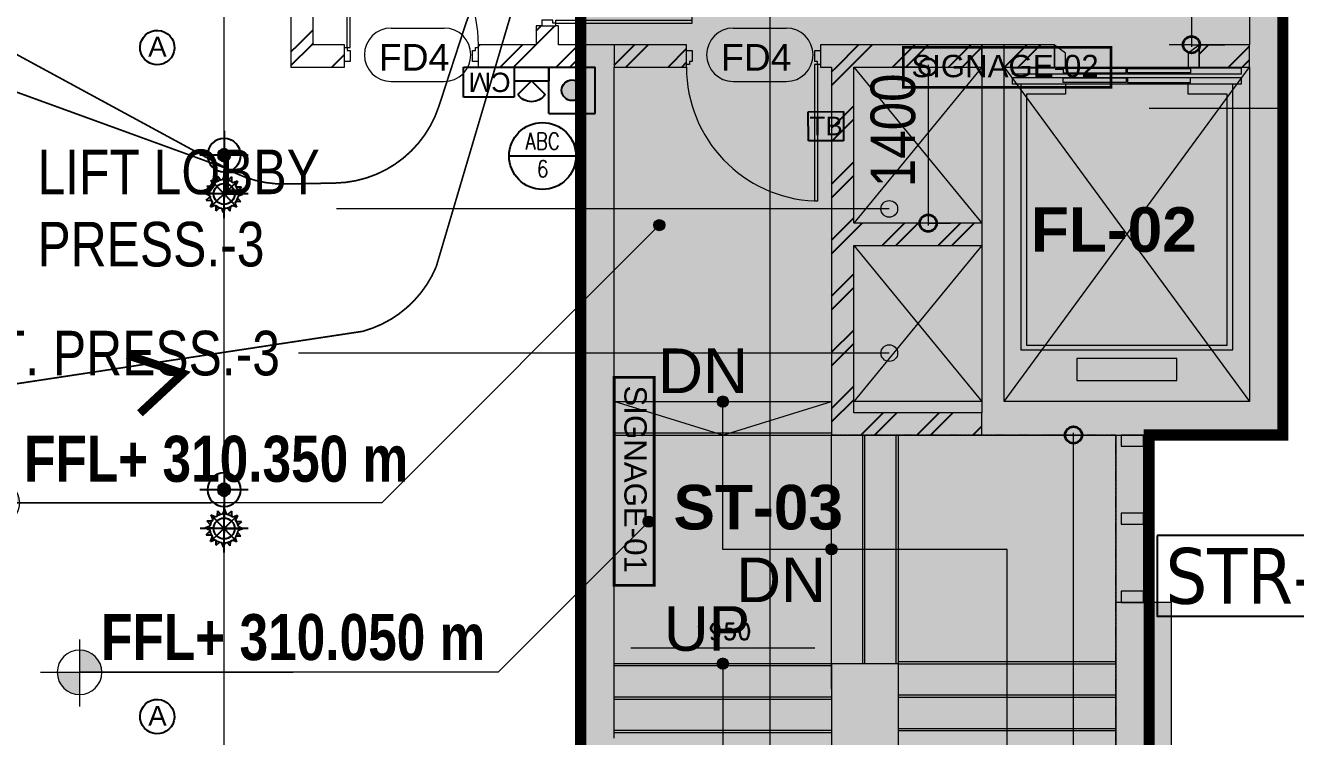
# Model space of a CAD drawing. Header units: millimetres. Extents: x 1706 to 249912, y -487248 to 27192.
# Drawn here: x 156703 to 168100, y -468051 to -461674 of the extents above; entities that cross this region are included whole.
import ezdxf

# ---------------------------------------------------------------- set-up
doc = ezdxf.new("R2010")
doc.units = ezdxf.units.MM
for name, pattern in [('DASHDOT', [1, 0.5, -0.25, 0, -0.25]), ('HIDDEN', [0.375, 0.25, -0.125]), ('Overhead', [3.96875, 2.38125, -1.5875]), ('Overhead 1_16_', [257.96875, 158.75, -99.21875])]:
    doc.linetypes.add(name, pattern=pattern)
doc.layers.get('0').update_dxf_attribs({"color": 251})
doc.layers.get('Defpoints').update_dxf_attribs({"color": 251})
for name, color, linetype in [('25∅', 1, 'DASHDOT'), ('FF-MCP', 1, 'Continuous'), ('FIRE COMPARTMENTATION', 30, 'Continuous'), ('FIRE DISTANCE', 1, 'HIDDEN'), ('FIRE TEXT', 7, 'Continuous'), ('I-ANNO-HTCH', 251, 'Continuous'), ('MCD-CM', 2, 'Continuous'), ('McD-SIGNAGES', 6, 'Continuous'), ('PHE-MULTI SENSOR DETECTOR (ABOVE', 3, 'Continuous'), ('SINAGES', 6, 'Continuous'), ('TB', 11, 'Continuous'), ('TRAVEL DISTANCE', 1, 'Continuous')]:
    doc.layers.add(name, color=color, linetype=linetype)
for name, color, linetype, lineweight in [('A-ANNO-DIMS', 251, 'Continuous', 5), ('A-ANNO-DIMS-200', 251, 'Continuous', 5), ('A-DETL', 251, 'Continuous', 18), ('A-DETL-THIN', 251, 'Continuous', 5), ('A-DOOR', 251, 'Continuous', 5), ('A-DOOR-IDEN', 251, 'Continuous', 5), ('A-FLOR', 251, 'Continuous', 5), ('A-GENM', 251, 'Continuous', 5), ('A-GLAZ-CURT', 251, 'Continuous', 5), ('A-GLAZ-CWMG', 251, 'Continuous', 5), ('A-WALL', 251, 'Continuous', 5), ('A-WALL-PATT', 251, 'Continuous', 25), ('G-ANNO-DIMS', 251, 'Continuous', 5), ('G-ANNO-TEXT', 251, 'Continuous', 5), ('L-SITE-WALL', 31, 'Continuous', 5), ('M-FIRE-FHC', 251, 'Continuous', 9), ('McD-Fire', 1, 'Continuous', 13), ('McD-FIRE-SPRINKLER LINES', 1, 'Continuous', 9), ('McD-Travel-Distance', 192, 'Continuous', 13), ('S-GRID', 251, 'Continuous', 5), ('S-STRS', 251, 'Continuous', 5), ('S-STRS-ANNO', 251, 'Continuous', 5), ('S-STRS-IDEN', 251, 'Continuous', 5), ('S-STRS-MBND', 251, 'Overhead', 5)]:
    doc.layers.add(name, color=color, linetype=linetype, lineweight=lineweight)
doc.layers.add('FF-PENDENT SPRINKLER', color=7, linetype='Continuous', true_color=0xcc0099)
doc.styles.add('Arial', font='arial.ttf', dxfattribs={"height": 300})
doc.styles.add('Arial Narrow', font='ARIALN.TTF', dxfattribs={"height": 450})
doc.styles.add('Arial_2', font='arial.ttf', dxfattribs={"width": 0.8, "height": 270})
doc.styles.add('Arial_4', font='arial.ttf', dxfattribs={"height": 240})
doc.styles.add('Arial_B_1', font='arialbd.ttf', dxfattribs={"height": 450})
doc.styles.add('Arial_B_4', font='arialbd.ttf', dxfattribs={"width": 0.8, "height": 400})
doc.styles.add('ROMAN', font='romans.shx', dxfattribs={"width": 0.8})
doc.styles.add('romand', font='romand.shx')
doc.styles.add('SWBI', font='tahoma.ttf')
doc.styles.add('Swis721 Cn BT', font='swissc.ttf', dxfattribs={"height": 395.68567})
doc.dimstyles.new('DIM 200', dxfattribs={"dimtxt": 150, "dimasz": 150, "dimexe": 50, "dimexo": 75, "dimgap": 75, "dimtad": 1, "dimdec": 0, "dimrnd": 5, "dimdsep": 46, "dimtxsty": 'romand', "dimcen": 0, "dimclrd": 7, "dimclre": 7, "dimclrt": 7, "dimadec": 0, "dimazin": 0, "dimtfac": 1, "dimtdec": 0, "dimtmove": 2, "dimatfit": 3, "dimfxl": 1, "dimtolj": 1, "dimtzin": 0, "dimarcsym": 0})
doc.dimstyles.new('RSP_DIM_2_0mm__DOT_', dxfattribs={"dimscale": 304.8, "dimtxt": 409.372389, "dimasz": 1.968504, "dimexe": 0.984252, "dimexo": 0.0625, "dimgap": 0, "dimtad": 1, "dimdec": 0, "dimrnd": 5, "dimzin": 0, "dimdsep": 46, "dimtxsty": 'Arial Narrow', "dimblk1": 'DOTSMALL', "dimblk2": 'DOTSMALL', "dimsah": 1, "dimcen": 0.09, "dimdle": 0.065617, "dimazin": 0, "dimtfac": 1, "dimtdec": 4, "dimtix": 1, "dimtmove": 0, "dimatfit": 3, "dimfxl": 0.656168, "dimfxlon": 1, "dimtvp": 1, "dimtolj": 1, "dimtzin": 0, "dimarcsym": 2})
pattern_1 = [(45, (-45658.5, 463347.42), (-251.44717, 251.44717), []), (45, (-45658.5, 463728.42), (-251.44717, 251.44717), [])]

# ---------------------------------------------------------------- blocks, each defined once
blk = doc.blocks.new('*D1160')
at = {"layer": 'Defpoints', "color": 0, "transparency": 16777216}
for p in [(51100, -3911), (51100, -4350), (53050, -4350)]:
    blk.add_point(p, dxfattribs=at)
at = {"layer": 'McD-Fire', "color": 7, "lineweight": -2, "transparency": 16777216}
for p, q in [((51100, -4275), (51100, -3861)), ((53050, -4275), (53050, -3861)), ((52900, -3911), (51250, -3911))]:
    blk.add_line(p, q, dxfattribs=at)
at = {"layer": 'McD-Fire', "color": 7, "transparency": 16777216}
for points in [[(51250, -3886), (51250, -3936), (51100, -3911)], [(52900, -3886), (52900, -3936), (53050, -3911)]]:
    blk.add_solid(points, dxfattribs=at)
at = {"layer": 'McD-Fire', "color": 7, "transparency": 16777216, "insert": (52075, -3761), "char_height": 150, "attachment_point": 5, "style": 'romand'}
blk.add_mtext('\\A1;1950', dxfattribs=at)
blk = doc.blocks.new('A$C2d0f243c')
at = {"layer": 'TRAVEL DISTANCE', "color": 7, "ltscale": 30, "const_width": 75}
blk.add_lwpolyline([(-447, 277), (0, 0), (-457, -258)], dxfattribs=at)
blk = doc.blocks.new('UPRIGHT SPRINKLER -68°C')
at = {"color": 5}
for p, q in [((-74.4, 76, 2.6), (-48.5, 65.4, 2.6)), ((-74.4, 76, 2.6), (-64.1, 50.7, 2.6)), ((2.7, 106.3, 2.6), (-9.1, 80.2, 2.6)), ((2.7, 106.3, 2.6), (13.1, 79.3, 2.6)), ((76.2, 73.6, 2.6), (49, 63.2, 2.6)), ((76.2, 73.6, 2.6), (64.6, 46.9, 2.6)), ((-105.9, 3.4, 2.6), (-81.1, 13, 2.6)), ((-105.9, 3.4, 2.6), (-82, -7.4, 2.6)), ((105.4, -2.8, 2.6), (79.4, 9.1, 2.6)), ((-76.5, -72.6, 2.6), (-66.4, -48.8, 2.6)), ((-76.5, -72.6, 2.6), (-52.6, -63.2, 2.6)), ((71.8, -76.8, 2.6), (47.2, -65.7, 2.6)), ((71.8, -76.8, 2.6), (62.3, -51, 2.6)), ((105.4, -2.8, 2.6), (79, -12.9, 2.6)), ((-3.6, -105.1, 2.6), (-12.9, -80.8, 2.6)), ((-3.6, -105.1, 2.6), (7.3, -81.2, 2.6))]:
    blk.add_line(p, q, dxfattribs=at)
at = {"color": 6}
for p, q in [((71.9, -76.9, 2.6), (-74.3, 75.8, 2.6)), ((-36.5, 100.2, 2.6), (-37.7, 71.9, 2.6)), ((-36.5, 100.2, 2.6), (-16.8, 79.1, 2.6)), ((-1.2, -0.5, 2.6), (2.7, 106.3, 2.6)), ((76.2, 73.6, 2.6), (-1.2, -0.5, 2.6)), ((42.9, 97.7, 2.6), (21.4, 77.4, 2.6)), ((42.9, 97.7, 2.6), (42.3, 67.9, 2.6)), ((-1.2, -0.5, 2.6), (-105.9, 3.7, 2.6)), ((-96, 44.9, 2.6), (-78, 25.4, 2.6)), ((-96, 44.9, 2.6), (-68.9, 44.1, 2.6)), ((99.4, 37.6, 2.6), (69.7, 38.9, 2.6)), ((99.4, 37.6, 2.6), (77.9, 17.6, 2.6)), ((-99.2, -35.2, 2.6), (-80.4, -17.8, 2.6)), ((-99.2, -35.2, 2.6), (-73.9, -36.4, 2.6)), ((-76.5, -72.6, 2.6), (-1.2, -0.5, 2.6)), ((-44.9, -94.6, 2.6), (-43.8, -69.5, 2.6)), ((-1.2, -0.5, 2.6), (-3.6, -105.1, 2.6)), ((-1.2, -0.5, 2.6), (105.4, -2.5, 2.6)), ((96.4, -42.9, 2.6), (68.5, -42, 2.6)), ((96.4, -42.9, 2.6), (77.1, -22, 2.6)), ((-44.9, -94.6, 2.6), (-26.1, -77.7, 2.6)), ((36.3, -98.4, 2.6), (18.6, -79.2, 2.6)), ((36.3, -98.4, 2.6), (37.6, -71.8, 2.6))]:
    blk.add_line(p, q, dxfattribs=at)
at = {"color": 5, "elevation": 2.6}
for points in [[(-1.2, -136.4), (-1.2, 135.3)], [(-137, -0.5), (134.7, -0.5)]]:
    blk.add_lwpolyline(points, dxfattribs=at)
at = {"color": 3}
blk.add_circle((-1.2, -0.5, 2.6), 59.2, dxfattribs=at)
at = {"color": 5}
for start, end in [(95.63152, 125.6992), (51.76391, 79.86848), (140.84218, 170.37136), (6.83131, 35.81464), (184.84072, 216.50121), (230.61785, 261.71385), (276.02156, 306.59449), (321.51844, 351.2266)]:
    blk.add_arc((-1.2, -0.5, 2.6), 81.1, start, end, dxfattribs=at)
blk = doc.blocks.new('PENDENT SPRINKLER (RG)')
at = {"linetype": 'Continuous', "extrusion": (0.000667552, -0.000166966, 1)}
h = blk.add_hatch(color=5, dxfattribs=at)
h.dxf.hatch_style = 1
edge = h.paths.add_edge_path()
edge.add_arc((0, 0), 56.7, 44.562, 404.562, ccw=False)
at = {"layer": '25∅', "linetype": 'Continuous', "extrusion": (0.000667552, -0.000166966, 1)}
h = blk.add_hatch(color=5, dxfattribs=at)
h.dxf.hatch_style = 1
edge = h.paths.add_edge_path()
edge.add_arc((0, 0), 56.7, 44.562, 404.562, ccw=False)
at = {"color": 222, "linetype": 'Continuous', "true_color": 0xcc0099, "extrusion": (0.000667073, -0.000166479, 1)}
for points in [[(0, -217), (0, 217)], [(-217, 0), (217, 0)]]:
    blk.add_lwpolyline(points, dxfattribs=at)
at = {"color": 222, "linetype": 'Continuous', "true_color": 0xcc0099, "extrusion": (0.000667552, -0.000166966, 1)}
blk.add_circle((0, 0), 150, dxfattribs=at)
at = {"color": 5, "linetype": 'Continuous', "extrusion": (0.000667552, -0.000166966, 1)}
blk.add_circle((0, 0), 56.7, dxfattribs=at)
at = {"layer": '25∅', "color": 5, "linetype": 'Continuous', "extrusion": (0.000667552, -0.000166966, 1)}
blk.add_circle((0, 0), 56.7, dxfattribs=at)
at = {"layer": 'FF-PENDENT SPRINKLER', "extrusion": (1.02436e-19, 0, -1), "xscale": 1.588226225829954, "yscale": 1.588226225829954, "zscale": 1.588226225829954}
blk.add_blockref('UPRIGHT SPRINKLER -68°C', (-346, 1, -4), dxfattribs=at)
blk = doc.blocks.new('Sprinklre')
at = {"layer": 'McD-FIRE-SPRINKLER LINES'}
blk.add_lwpolyline([(113600, -7000), (113600, 17610)], dxfattribs=at)
at = {"layer": 'FF-PENDENT SPRINKLER', "xscale": -1.000000000000001, "rotation": 90}
for p in [(113600, 2610, 0), (113600, -390, 0)]:
    blk.add_blockref('PENDENT SPRINKLER (RG)', p, dxfattribs=at)
blk = doc.blocks.new('Above false ceiling')
at = {"extrusion": (0.007291, -0.048425, 0.9988)}
blk.add_circle((0, 1, 0), 193, dxfattribs=at)
at = {"style": 'Arial'}
blk.add_text('A', height=222, rotation=0.0001, dxfattribs=at).set_placement((-101, -100, 0))
blk = doc.blocks.new('FF-FAS-SCHEMATIC-MANUAL CALL POINT')
blk.add_hatch(color=1).paths.add_polyline_path([(89, 0, 1), (-89, 0, 1)])
at = {"color": 1}
for p, q in [((-200, 200), (200, 200)), ((-200, 200), (-200, -200)), ((200, 200), (200, -200)), ((-200, -200), (200, -200))]:
    blk.add_line(p, q, dxfattribs=at)
blk.add_circle((0, 0), 89.4, dxfattribs=at)
blk = doc.blocks.new('FF-FAS-SCHEMATIC-HOOTER CUM STROBE')
at = {"color": 1}
for p, q in [((-160, 0), (-317, 157)), ((-160, -200), (-160, 200)), ((0, 200), (-160, 200)), ((0, -200), (0, 200)), ((-160, 0), (-317, -157)), ((0, -200), (-160, -200))]:
    blk.add_line(p, q, dxfattribs=at)
blk.add_arc((-209, 0), 191, 124.4384, 235.5616, dxfattribs=at)
blk = doc.blocks.new('Control module-01')
at = {"color": 30, "extrusion": (-0.001975, 7.48253e-06, 0.999998)}
for p, q in [((-219, 261, 0), (219, 261, 0)), ((-219, 0, 0), (-219, 261, 0)), ((219, 261, 0), (219, 0, 0)), ((219, 0, 0), (-219, 0, 0))]:
    blk.add_line(p, q, dxfattribs=at)
at = {"color": 72, "extrusion": (-0.001975, 7.48253e-06, 0.999998), "style": 'Arial'}
blk.add_text('CM', height=167.2, dxfattribs=at).set_placement((-188, 48))
blk = doc.blocks.new('TALK BACK')
at = {"color": 30, "extrusion": (0.001095, -0.001644, 0.999998)}
for p, q in [((-174, 259), (43, 405, 0)), ((43, 405, 0), (219, 144, -1)), ((2, -2, -1), (-174, 259)), ((219, 144, -1), (2, -2, -1))]:
    blk.add_line(p, q, dxfattribs=at)
at = {"color": 72, "extrusion": (0.001095, -0.001644, 0.999998), "style": 'Arial'}
blk.add_text('TB', height=167.2, rotation=123.8847, dxfattribs=at).set_placement((172, 125, -1))
blk = doc.blocks.new('A$C68f52299')
at = {"layer": 'SINAGES', "color": 151, "const_width": 32.7}
blk.add_lwpolyline([(-1268, 488), (1268, 488), (1268, 0), (-1268, 0)], close=True, dxfattribs=at)
at = {"layer": 'SINAGES', "color": 7, "extrusion": (-7.03685e-08, 2.93977e-07, 1), "insert": (-1168, 397), "char_height": 272.7, "attachment_point": 1, "text_direction": (1, 0, 0), "style": 'Arial'}
blk.add_mtext_dynamic_manual_height_columns('SIGNAGE-01', width=4188.62, gutter_width=13.6, heights=[0], dxfattribs=at)
blk = doc.blocks.new('zw$5F6D')
at = {"layer": 'SINAGES', "color": 151, "const_width": 24.1}
blk.add_lwpolyline([(-932, 0), (932, 0), (932, -359), (-932, -359)], close=True, dxfattribs=at)
at = {"layer": 'SINAGES', "color": 7, "extrusion": (-7.03685e-08, 2.93977e-07, 1), "insert": (-859, -67), "char_height": 200.5, "attachment_point": 1, "text_direction": (1, 0, 0), "style": 'Arial'}
blk.add_mtext_dynamic_manual_height_columns('SIGNAGE-02', width=3079.87, gutter_width=10, heights=[0], dxfattribs=at)
blk = doc.blocks.new('FF-FPS-ABC TYPE EXTINGUISHER -6Kg')
at = {"color": 5, "ltscale": 2}
blk.add_lwpolyline([(-199, 0), (201, 0)], dxfattribs=at)
blk.add_circle((1, 0), 200, dxfattribs=at)
at = {"color": 72, "ltscale": 2, "style": 'ROMAN', "width": 0.8}
for s, p in [('ABC', (-100.9, 38.3)), ('6', (-32.4, -127.2))]:
    blk.add_text(s, height=100, dxfattribs=at).set_placement(p)
blk = doc.blocks.new('System Panel - VISION PANEL - TYPE - 2-2324502-2ND FLOOR PLAN_')
at = {"layer": 'A-GLAZ-CURT'}
for p, q in [((375, 12), (-375, 12)), ((-375, 12), (-375, 0)), ((-375, 0), (375, 0)), ((375, 0), (375, 12))]:
    blk.add_line(p, q, dxfattribs=at)
blk = doc.blocks.new('Rectangular Mullion - 100 x 200mm-1386097-2ND FLOOR PLAN_')
at = {"layer": 'A-GLAZ-CWMG'}
for p, q in [((-100, 200), (0, 200)), ((-100, 0), (-100, 200)), ((0, 200), (0, 0)), ((0, 0), (-100, 0))]:
    blk.add_line(p, q, dxfattribs=at)
blk = doc.blocks.new('Rectangular Mullion - 100 x 200mm-1386101-2ND FLOOR PLAN_')
at = {"layer": 'A-GLAZ-CWMG'}
for p, q in [((0, 200), (-100, 200)), ((-100, 200), (-100, 0)), ((0, 0), (0, 200)), ((-100, 0), (0, 0))]:
    blk.add_line(p, q, dxfattribs=at)
blk = doc.blocks.new('Lift Assembly_STRETCHER - 24 Person Wide Car-New-601277-2ND FLOOR PLAN_')
at = {"layer": 'A-GENM'}
for p, q in [((-900, 100), (-900, -100)), ((-900, 100), (-890, 92)), ((-800, 25), (-890, 92)), ((-800, -100), (-800, 25)), ((390, 92), (300, 25)), ((300, 25), (300, -100)), ((390, 92), (400, 100)), ((400, -100), (400, 100)), ((-1275, -163), (-1275, -108)), ((-1275, -108), (775, -108)), ((-900, -100), (-800, -100)), ((-255, -112), (-820, -112)), ((-820, -112), (-820, -151)), ((-255, -151), (-255, -112)), ((-245, -151), (-245, -112)), ((-245, -112), (320, -112)), ((300, -100), (400, -100)), ((320, -112), (320, -151)), ((775, -108), (775, -163)), ((775, -163), (-1275, -163)), ((-1275, -253), (-1275, -193)), ((-1275, -193), (775, -193)), ((-820, -151), (-255, -151)), ((-820, -197), (-255, -197)), ((-820, -237), (-820, -197)), ((-255, -197), (-255, -237)), ((320, -151), (-245, -151)), ((320, -197), (-245, -197)), ((-245, -197), (-245, -237)), ((320, -237), (320, -197)), ((775, -193), (775, -253)), ((775, -253), (-1275, -253)), ((-1200, -253), (-1200, -2637)), ((-255, -237), (-820, -237)), ((-800, -253), (-800, -342)), ((-245, -237), (320, -237)), ((300, -342), (300, -253)), ((700, -2637), (700, -253)), ((-800, -342), (-1150, -342)), ((-1150, -342), (-1150, -2593)), ((650, -342), (300, -342)), ((650, -2593), (650, -342)), ((-1150, -2593), (650, -2593)), ((-1200, -2637), (700, -2637)), ((200, -2712), (-700, -2712)), ((-700, -2712), (-700, -2912)), ((200, -2912), (200, -2712)), ((-700, -2912), (200, -2912))]:
    blk.add_line(p, q, dxfattribs=at)
blk = doc.blocks.new('M_Single-Flush2 - FD1 - 1200x2400 - Fire Staircase Entry_Exit-1878275-2ND FLOOR PLAN_')
at = {"layer": 'A-DOOR'}
for p, q in [((-600, 49), (-550, 49)), ((-600, -76), (-600, 49)), ((-550, 49), (-550, -50)), ((550, 49), (600, 49)), ((550, -50), (550, 49)), ((600, 49), (600, -76)), ((-575, -76), (-600, -76)), ((-575, -50), (-575, -76)), ((-550, -50), (-575, -50)), ((549, -76), (549, -1301)), ((575, -76), (549, -76)), ((575, -50), (550, -50)), ((575, -76), (575, -50)), ((575, -76), (575, -1301)), ((600, -76), (575, -76)), ((575, -1301), (549, -1301))]:
    blk.add_line(p, q, dxfattribs=at)
blk.add_arc((600, -100), 1202, 180, 267.5676, dxfattribs=at)
blk = doc.blocks.new('Rectangular Mullion - 100 x 200mm-1387734-2ND FLOOR PLAN_')
at = {"layer": 'A-GLAZ-CWMG'}
for p, q in [((-50, 200), (50, 200)), ((-50, 0), (-50, 200)), ((50, 200), (50, 0)), ((50, 0), (-50, 0))]:
    blk.add_line(p, q, dxfattribs=at)
blk = doc.blocks.new('M_Single-Flush2 - FD1 - 1200x2400 - Fire Staircase Entry_Exit-1878316-2ND FLOOR PLAN_')
at = {"layer": 'A-DOOR'}
for p, q in [((549, 76), (549, 1301)), ((575, 1301), (549, 1301)), ((575, 76), (575, 1301)), ((-575, 76), (-600, 76)), ((-600, 76), (-600, -49)), ((-575, 50), (-575, 76)), ((-550, 50), (-575, 50)), ((-550, -49), (-550, 50)), ((575, 76), (549, 76)), ((550, 50), (550, -49)), ((575, 50), (550, 50)), ((600, 76), (575, 76)), ((575, 76), (575, 50)), ((600, -49), (600, 76)), ((-600, -49), (-550, -49)), ((550, -49), (600, -49))]:
    blk.add_line(p, q, dxfattribs=at)
blk.add_arc((600, 100), 1202, 92.4324, 180, dxfattribs=at)
blk = doc.blocks.new('DIMBLOCK134-2ND FLOOR PLAN_')
at = {"layer": 'A-ANNO-DIMS-200', "lineweight": 35, "transparency": 16777216}
h = blk.add_hatch(color=256, dxfattribs=at)
edge = h.paths.add_edge_path()
edge.add_arc((280743, -465347), 75, 0, 360)
h = blk.add_hatch(color=256, dxfattribs=at)
edge = h.paths.add_edge_path()
edge.add_arc((280743, -473047), 75, 0, 360)
at = {"layer": 'A-ANNO-DIMS-200', "transparency": 16777216}
for p, q in [((280743, -465347), (280543, -465347)), ((280743, -473067), (280743, -465327)), ((280743, -465347), (281043, -465347)), ((280743, -473047), (280543, -473047)), ((280743, -473047), (281043, -473047))]:
    blk.add_line(p, q, dxfattribs=at)
at = {"layer": 'A-ANNO-DIMS-200', "lineweight": 35, "transparency": 16777216}
for centre in [(280743, -465347), (280743, -473047)]:
    blk.add_circle(centre, 75, dxfattribs=at)
at = {"layer": 'A-ANNO-DIMS-200', "color": 0, "transparency": 16777216, "insert": (280226, -469574), "char_height": 400, "width": 904.52, "attachment_point": 1, "rotation": 90, "line_spacing_factor": 0.974696, "style": 'Arial Narrow'}
blk.add_mtext('7700', dxfattribs=at)
blk = doc.blocks.new('_DotSmall')
at = {"color": 0, "linetype": 'ByBlock', "const_width": 0.5}
blk.add_lwpolyline([(-0.0625, 0, 1), (0.0625, 0, 1)], format="xyb", close=True, dxfattribs=at)
blk = doc.blocks.new('Door Tag_01 - Door Tag_01-913865-2ND FLOOR PLAN_')
at = {"layer": 'A-DOOR-IDEN'}
for p, q in [((-0.904, 1.252), (1.471, 1.252)), ((-0.904, -1.148), (1.471, -1.148))]:
    blk.add_line(p, q, dxfattribs=at)
for centre, start, end in [((-0.904, 0.052), 90, 270), ((1.471, 0.052), 270, 90)]:
    blk.add_arc(centre, 1.2, start, end, dxfattribs=at)
blk = doc.blocks.new('DIMBLOCK194-2ND FLOOR PLAN_')
at = {"layer": 'A-ANNO-DIMS-200', "lineweight": 35, "transparency": 16777216}
h = blk.add_hatch(color=256, dxfattribs=at)
edge = h.paths.add_edge_path()
edge.add_arc((279439, -462047), 75, 0, 360)
h = blk.add_hatch(color=256, dxfattribs=at)
edge = h.paths.add_edge_path()
edge.add_arc((279439, -463447), 75, 0, 360)
at = {"layer": 'A-ANNO-DIMS-200', "transparency": 16777216}
for p, q in [((279439, -462027), (279439, -463467)), ((279439, -462047), (279139, -462047)), ((279439, -462047), (279639, -462047)), ((279439, -463447), (279139, -463447)), ((279439, -463447), (279639, -463447))]:
    blk.add_line(p, q, dxfattribs=at)
at = {"layer": 'A-ANNO-DIMS-200', "lineweight": 35, "transparency": 16777216}
for centre in [(279439, -462047), (279439, -463447)]:
    blk.add_circle(centre, 75, dxfattribs=at)
at = {"layer": 'A-ANNO-DIMS-200', "color": 0, "transparency": 16777216, "insert": (278922, -463124), "char_height": 400, "width": 904.52, "attachment_point": 1, "rotation": 90, "line_spacing_factor": 0.974696, "style": 'Arial Narrow'}
blk.add_mtext('1400', dxfattribs=at)
blk = doc.blocks.new('DIMBLOCK195-2ND FLOOR PLAN_')
at = {"layer": 'A-ANNO-DIMS-200', "lineweight": 35, "transparency": 16777216}
h = blk.add_hatch(color=256, dxfattribs=at)
edge = h.paths.add_edge_path()
edge.add_arc((281801, -459347), 75, 0, 360)
h = blk.add_hatch(color=256, dxfattribs=at)
edge = h.paths.add_edge_path()
edge.add_arc((281801, -461847), 75, 0, 360)
at = {"layer": 'A-ANNO-DIMS-200', "transparency": 16777216}
for p, q in [((281801, -459347), (281501, -459347)), ((281801, -459327), (281801, -461867)), ((281801, -459347), (282001, -459347)), ((281801, -461847), (281601, -461847)), ((281801, -461847), (282101, -461847))]:
    blk.add_line(p, q, dxfattribs=at)
at = {"layer": 'A-ANNO-DIMS-200', "lineweight": 35, "transparency": 16777216}
for centre in [(281801, -459347), (281801, -461847)]:
    blk.add_circle(centre, 75, dxfattribs=at)
at = {"layer": 'A-ANNO-DIMS-200', "color": 0, "transparency": 16777216, "insert": (281284, -460974), "char_height": 400, "width": 904.52, "attachment_point": 1, "rotation": 90, "line_spacing_factor": 0.974696, "style": 'Arial Narrow'}
blk.add_mtext('2500', dxfattribs=at)
blk = doc.blocks.new('Spot Elevations - M_Spot Elevation - Target Filled 3-914787-2ND FLOOR PLAN_')
at = {"layer": 'G-ANNO-DIMS'}
h = blk.add_hatch(color=256, dxfattribs=at)
edge = h.paths.add_edge_path()
edge.add_line((0, 0), (-1, 0))
edge.add_arc((0, 0), 1, 90, 180, ccw=False)
edge.add_line((0, 1), (0, 0))
h = blk.add_hatch(color=256, dxfattribs=at)
edge = h.paths.add_edge_path()
edge.add_line((0, 0), (1, 0))
edge.add_arc((0, 0), 1, -90, 0, ccw=False)
edge.add_line((0, -1), (0, 0))
for p, q in [((0, -1.47), (0, 1.53)), ((-1.751, 0), (9.591, 0))]:
    blk.add_line(p, q, dxfattribs=at)
blk.add_circle((0, 0), 1, dxfattribs=at)
blk = doc.blocks.new('zw$3B71')
at = {"layer": 'FIRE TEXT', "color": 7, "ltscale": 30}
blk.add_lwpolyline([(55973.6, -2902.1), (55973.6, -3622.6), (58304.2, -3622.6), (58304.2, -2902.1)], close=True, dxfattribs=at)
at = {"layer": 'McD-Travel-Distance', "const_width": 15}
for points in [[(51691.4, 2822.8), (51061, 2822.8, 0.2322113), (50269.9, 2434.4), (49929.3, 1993.9, 0.0859672), (49769.6, 1692.2), (49527.7, 949.8, -0.3194241), (48595.9, 259.9), (48152.2, 251.5, -0.1383264), (47627, 388.9), (20656.9, 15015)], [(51691.4, 2822.8), (51061, 2822.8, 0.2322113), (50269.9, 2434.4), (49929.3, 1993.9, 0.0859672), (49769.6, 1692.2), (49527.7, 949.8, -0.3194241), (48595.9, 259.9), (48152.2, 251.5, -0.1383264), (47627, 388.9), (12308.1, 13225.4)], [(51705.7, 2747.8), (51202.9, 2747.8, 0.3020018), (50280.9, 2135), (49502.7, -492, -0.2308066), (48843.4, -1069.7), (13217.9, -6463.2)]]:
    blk.add_lwpolyline(points, format="xyb", dxfattribs=at)
at = {"layer": 'McD-Travel-Distance', "ltscale": 100, "rotation": 13.42032241932667}
blk.add_blockref('A$C2d0f243c', (47229.1, -1447.8), dxfattribs=at)
at = {"layer": 'FIRE TEXT', "color": 7, "style": 'SWBI'}
blk.add_text('STR-03', height=500, dxfattribs=at).set_placement((56047.7, -3512.2))
at = {"layer": 'McD-Fire', "color": 7, "insert": (60102.1, 1048), "char_height": 400, "width": 2846.478, "attachment_point": 3, "line_spacing_factor": 1.5, "style": 'Swis721 Cn BT', "bg_fill": 2}
blk.add_mtext('Fire Tower-02', dxfattribs=at)
at = {"layer": 'McD-Fire'}
dim = blk.add_aligned_dim(p1=(53050, -4350), p2=(51100, -4350), distance=-439.4, dimstyle='DIM 200', dxfattribs=at)
dim.commit()
dim.dimension.update_dxf_attribs({"geometry": '*D1160', "text_midpoint": (52075, -3760.6)})
at = {"layer": 'I-ANNO-HTCH', "true_color": 0x4554a5, "transparency": 33554523}
h = blk.add_hatch(color=175, dxfattribs=at)
h.dxf.hatch_style = 1
h.paths.add_polyline_path([(57100, 4248.4), (50800, 4300), (50800, -9906), (55900, -9906), (55900, -2000), (57100, -2000)])
at = {"layer": 'FIRE COMPARTMENTATION', "color": 1, "const_width": 100}
blk.add_lwpolyline([(11752.3, -9911.7), (11752.3, 16500), (53100, 16512), (53112, 10500), (57100, 10500), (57100, -2000), (55900, -2000), (55900, -9900)], close=True, dxfattribs=at)
at = {"layer": 'FIRE DISTANCE', "linetype": 'Continuous', "ltscale": 100, "const_width": 100}
blk.add_lwpolyline([(50800, 4300), (57100, 4248.4), (57100, -2000), (55900, -2000), (55900, -9900), (50800, -9900)], close=True, dxfattribs=at)
at = {"layer": 'McD-Fire', "color": 1}
blk.add_lwpolyline([(57100, 4248.4), (50800, 4300), (50800, -9906), (55900, -9906), (55900, -2000), (57100, -2000)], close=True, dxfattribs=at)
at = {"layer": 'McD-Fire'}
blk.add_leader([(55900, 931.1), (57071.8, 931.1)], dimstyle='DIM 200', override={"dimasz": 300, "dimgap": 75, "dimtad": 0}, dxfattribs=at)
blk = doc.blocks.new('A$Cdfc9e3fe')
at = {"layer": 'A-WALL-PATT'}
h = blk.add_hatch(dxfattribs=at)
h.set_pattern_fill('FP_2', color=256, style=0, pattern_type=2)
h.set_pattern_definition(pattern_1)
h.paths.add_polyline_path([(48200, 1500), (48400, 1500), (48400, 10300), (48200, 10300), (48200, 1799.4)])
h = blk.add_hatch(dxfattribs=at)
h.set_pattern_fill('FP_2', color=256, style=0, pattern_type=2)
h.set_pattern_definition(pattern_1)
h.paths.add_polyline_path([(50400, 1500), (50600, 1500), (50600, 1670), (50400, 1670), (50400, 1657.1)])
h.paths.add_polyline_path([(50400, 2870), (50600, 2870), (50600, 5600), (50400, 5600)])
for points in [[(57100, -2000), (57100, 4000), (56800, 4000), (56800, -2000)], [(51100, -4717.2), (51100, 1500), (50800, 1500), (50800, -4717.2)], [(54600, -1700), (54600, 1500), (54400, 1500), (54400, -1700)], [(56800, -2000), (56800, -1700), (54400, -1700), (54400, -2000), (56674.6, -2000)], [(55900, -9700), (55900, -3500), (55600, -3500), (55600, -9700)], [(56100, -10900), (56100, -3500), (55900, -3500), (55900, -10900)]]:
    blk.add_hatch(color=256, dxfattribs=at).paths.add_polyline_path(points)
h = blk.add_hatch(dxfattribs=at)
h.set_pattern_fill('FP_2', color=256, style=0, pattern_type=2)
h.set_pattern_definition(pattern_1)
h.paths.add_polyline_path([(51750, 1300), (51750, 1500), (51100, 1500), (51100, 1300), (51727.1, 1300)])
h.paths.add_polyline_path([(50800, 1300), (50800, 1500), (49880, 1500), (49880, 1300)])
h.paths.add_polyline_path([(48200, 1300), (48680, 1300), (48680, 1500), (48200, 1500)])
h = blk.add_hatch(dxfattribs=at)
h.set_pattern_fill('FP_2', color=256, style=0, pattern_type=2)
h.set_pattern_definition(pattern_1)
h.paths.add_polyline_path([(54400, 1300), (54400, 1500), (52950, 1500), (52950, 1300), (54017.9, 1300)])
h = blk.add_hatch(dxfattribs=at)
h.set_pattern_fill('FP_2', color=256, style=0, pattern_type=2)
h.set_pattern_definition(pattern_1)
h.paths.add_polyline_path([(56800, 1300), (56800, 1500), (56350, 1500), (56350, 1300), (56674.6, 1300)])
h.paths.add_polyline_path([(55050, 1300), (55050, 1500), (54600, 1500), (54600, 1300)])
h = blk.add_hatch(dxfattribs=at)
h.set_pattern_fill('FP_2', color=256, style=0, pattern_type=2)
h.set_pattern_definition(pattern_1)
h.paths.add_polyline_path([(53250, -2000), (53250, 1300), (53050, 1300), (53050, -2000)])
h = blk.add_hatch(dxfattribs=at)
h.set_pattern_fill('FP_2', color=256, style=0, pattern_type=2)
h.set_pattern_definition(pattern_1)
h.paths.add_polyline_path([(53250, -300), (54400, -300), (54400, -100), (53250, -100)])
h = blk.add_hatch(dxfattribs=at)
h.set_pattern_fill('FP_2', color=256, style=0, pattern_type=2)
h.set_pattern_definition(pattern_1)
h.paths.add_polyline_path([(54400, -2000), (54400, -1800), (53250, -1800), (53250, -2000), (54017.9, -2000)])
at = {"layer": 'G-ANNO-DIMS'}
h = blk.add_hatch(color=256, dxfattribs=at)
edge = h.paths.add_edge_path()
edge.add_arc((51504.7, -117.5), 50, 0, 360)
h = blk.add_hatch(color=256, dxfattribs=at)
edge = h.paths.add_edge_path()
edge.add_arc((51408.8, -2777.3), 50, 0, 360)
at = {"layer": 'G-ANNO-TEXT'}
h = blk.add_hatch(color=256, dxfattribs=at)
edge = h.paths.add_edge_path()
edge.add_arc((53568.7, 28.3), 75, 0, 360)
h = blk.add_hatch(color=256, dxfattribs=at)
edge = h.paths.add_edge_path()
edge.add_arc((53568.7, -1264.8), 75, 0, 360)
at = {"layer": 'S-STRS-ANNO'}
h = blk.add_hatch(color=256, dxfattribs=at)
edge = h.paths.add_edge_path()
edge.add_arc((52075, -1700), 50, 0, 360)
for points in [[(52075, -1750), (52110.3, -1735.3), (52125, -1700), (52110.3, -1664.6), (52075, -1650), (52039.6, -1664.6), (52025, -1700), (52039.6, -1735.3)], [(53050, -3075), (53085.3, -3060.3), (53100, -3025), (53085.3, -2989.6), (53050, -2975), (53014.6, -2989.6), (53000, -3025), (53014.6, -3060.3)], [(52075, -4100), (52110.3, -4085.3), (52125, -4050), (52110.3, -4014.6), (52075, -4000), (52039.6, -4014.6), (52025, -4050), (52039.6, -4085.3)]]:
    blk.add_hatch(color=256, dxfattribs=at).paths.add_polyline_path(points)
h = blk.add_hatch(color=256, dxfattribs=at)
edge = h.paths.add_edge_path()
edge.add_arc((53050, -3025), 50, 0, 360)
h = blk.add_hatch(color=256, dxfattribs=at)
edge = h.paths.add_edge_path()
edge.add_arc((52075, -4050), 50, 0, 360)
at = {"layer": 'A-DETL'}
for p, q in [((54600, -1700), (56800, 1300)), ((54600, 1300), (56800, -1700))]:
    blk.add_line(p, q, dxfattribs=at)
at = {"layer": 'A-DETL-THIN'}
for p, q in [((53250, 1300), (54400, -100)), ((54400, 1300), (53250, -100)), ((53250, -300), (54400, -1700)), ((54400, -300), (53250, -1700))]:
    blk.add_line(p, q, dxfattribs=at)
at = {"layer": 'A-FLOR'}
for p, q in [((55150, 1300), (56250, 1300)), ((51100, -1700), (53050, -1700)), ((54400, -1700), (53250, -1700)), ((55600, -2000), (55600, -3500)), ((55900, -3500), (55900, -2000))]:
    blk.add_line(p, q, dxfattribs=at)
at = {"layer": 'A-WALL'}
for p, q in [((48200, 10500), (48200, 1300)), ((48400, 1500), (48400, 5200)), ((50400, 1670), (50400, 1500)), ((50451.2, 1670), (50400, 1670)), ((50600, 1670), (50576.2, 1670)), ((50600, 1500), (50600, 1670)), ((48680, 1500), (48400, 1500)), ((48680, 1476.2), (48680, 1500)), ((50400, 1500), (49880, 1500)), ((49880, 1500), (49880, 1476.2)), ((51750, 1500), (50600, 1500)), ((50800, 1300), (50800, 1500)), ((51100, 1500), (51100, 1300)), ((51750, 1448.8), (51750, 1500)), ((54400, 1500), (52950, 1500)), ((52950, 1500), (52950, 1448.8)), ((54400, 1300), (54400, 1500)), ((54600, 1500), (54400, 1500)), ((54400, 1500), (54400, -1800)), ((55050, 1500), (54600, 1500)), ((54600, -1700), (54600, 1500)), ((55050, 1300), (55050, 1500)), ((56800, 1500), (56350, 1500)), ((56350, 1500), (56350, 1300)), ((56800, 1300), (56800, 1500)), ((48200, 1300), (48680, 1300)), ((48680, 1300), (48680, 1351.2)), ((49880, 1351.2), (49880, 1300)), ((49880, 1300), (50800, 1300)), ((50800, 1300), (50800, -4717.2)), ((51100, -4717.2), (51100, 1300)), ((51100, 1300), (51750, 1300)), ((51750, 1300), (51750, 1323.8)), ((52950, 1323.8), (52950, 1300)), ((52950, 1300), (53050, 1300)), ((53050, 1300), (53050, -2000)), ((53250, 1300), (54400, 1300)), ((53250, -100), (53250, 1300)), ((54600, 1300), (55050, 1300)), ((56350, 1300), (56800, 1300)), ((54400, -100), (53250, -100)), ((53250, -1800), (53250, -300)), ((53250, -300), (54400, -300)), ((56800, -1700), (54600, -1700)), ((54400, -1800), (53250, -1800)), ((54400, -2000), (54400, -1800)), ((53050, -2000), (56800, -2000)), ((55600, -3500), (55600, -9700)), ((56100, -3500), (55600, -3500)), ((55900, -9700), (55900, -3500)), ((55900, -3500), (55900, -10700)), ((56100, -10900), (56100, -3500))]:
    blk.add_line(p, q, dxfattribs=at)
at = {"layer": 'G-ANNO-DIMS'}
for p, q in [((51504.7, -117.5), (49014, -2608.3)), ((49014, -2608.3), (45565.8, -2608.3)), ((51408.8, -2777.3), (50058.4, -4127.6)), ((50058.4, -4127.6), (46302.6, -4127.6))]:
    blk.add_line(p, q, dxfattribs=at)
for centre in [(51504.7, -117.5), (51408.8, -2777.3)]:
    blk.add_circle(centre, 50, dxfattribs=at)
at = {"layer": 'G-ANNO-TEXT'}
for p, q in [((53568.7, 28.3), (48607.7, 28.3)), ((53568.7, -1264.8), (48267, -1264.8))]:
    blk.add_line(p, q, dxfattribs=at)
for centre in [(53568.7, 28.3), (53568.7, -1264.8)]:
    blk.add_circle(centre, 75, dxfattribs=at)
at = {"layer": 'L-SITE-WALL'}
for p, q in [((56800, 4000), (56800, 1500)), ((57100, -2000), (57100, 4000)), ((56800, 1300), (56800, -1700)), ((56800, -2000), (57100, -2000))]:
    blk.add_line(p, q, dxfattribs=at)
at = {"layer": 'S-GRID'}
for p, q in [((50800, -9258.9), (50800, 19028.8)), ((52500, -9258.9), (52500, 19028.8))]:
    blk.add_line(p, q, dxfattribs=at)
at = {"layer": 'S-STRS'}
for p, q in [((51100, -1700), (53050, -1700)), ((51100, -1980), (53050, -1980)), ((51100, -2000), (53050, -2000)), ((53050, -4050), (53050, -2000)), ((53050, -4050), (53050, -2000)), ((53330, -4050), (53330, -2000)), ((53350, -4050), (53350, -2000)), ((53630, -4050), (53630, -2000)), ((53650, -4050), (53650, -2000)), ((53050, -4050), (51100, -4050)), ((53050, -4070), (51100, -4070)), ((53350, -4050), (53050, -4050)), ((53050, -4050), (53050, -4350)), ((53650, -4050), (53350, -4050)), ((53650, -4030), (55600, -4030)), ((53650, -4050), (55600, -4050)), ((53650, -4350), (53650, -4050)), ((53650, -4330), (55600, -4330)), ((53050, -4350), (51100, -4350)), ((53050, -4370), (51100, -4370)), ((53050, -4350), (53050, -4650)), ((53650, -4650), (53650, -4350)), ((53650, -4350), (55600, -4350)), ((53050, -4650), (51100, -4650)), ((53050, -4670), (51100, -4670)), ((53050, -4650), (53050, -4950)), ((53650, -4630), (55600, -4630)), ((53650, -4950), (53650, -4650)), ((53650, -4650), (55600, -4650))]:
    blk.add_line(p, q, dxfattribs=at)
at = {"layer": 'S-STRS-ANNO'}
for p, q in [((52075, -2000), (51100, -1700)), ((52039.6, -1664.6), (52025, -1700)), ((52025, -1700), (52039.6, -1735.3)), ((52075, -1650), (52039.6, -1664.6)), ((52110.3, -1664.6), (52075, -1650)), ((52075, -2000), (52075, -1700)), ((52075, -2000), (53050, -1700)), ((52125, -1700), (52110.3, -1664.6)), ((52110.3, -1735.3), (52125, -1700)), ((52039.6, -1735.3), (52075, -1750)), ((52075, -1750), (52110.3, -1735.3)), ((52075, -3025), (52075, -2000)), ((53050, -3025), (52075, -3025)), ((53014.6, -2989.6), (53000, -3025)), ((53000, -3025), (53014.6, -3060.3)), ((53050, -2975), (53014.6, -2989.6)), ((53014.6, -3060.3), (53050, -3075)), ((53085.3, -2989.6), (53050, -2975)), ((53350, -3025), (53050, -3025)), ((53050, -3075), (53085.3, -3060.3)), ((53100, -3025), (53085.3, -2989.6)), ((53085.3, -3060.3), (53100, -3025)), ((53650, -3025), (53350, -3025)), ((54625, -3025), (53650, -3025)), ((54625, -4050), (54625, -3025)), ((52039.6, -4014.6), (52025, -4050)), ((52025, -4050), (52039.6, -4085.3)), ((52075, -4000), (52039.6, -4014.6)), ((52039.6, -4085.3), (52075, -4100)), ((52110.3, -4014.6), (52075, -4000)), ((52075, -4050), (52075, -4350)), ((52075, -4100), (52110.3, -4085.3)), ((52125, -4050), (52110.3, -4014.6)), ((52110.3, -4085.3), (52125, -4050)), ((54625, -4350), (54625, -4050)), ((52075, -4350), (52075, -4650)), ((54625, -4650), (54625, -4350)), ((52075, -4650), (52075, -4950)), ((54625, -4950), (54625, -4650))]:
    blk.add_line(p, q, dxfattribs=at)
for centre in [(52075, -1700), (53050, -3025), (52075, -4050)]:
    blk.add_circle(centre, 50, dxfattribs=at)
at = {"layer": 'S-STRS-MBND'}
for p, q in [((53050, -4050), (53050, -2000)), ((53650, -2000), (53050, -2000)), ((53350, -4050), (53350, -2000)), ((55600, -2000), (53650, -2000)), ((53650, -4050), (53650, -2000)), ((55600, -4050), (55600, -2000)), ((53650, -4050), (53050, -4050)), ((53650, -4050), (55600, -4050)), ((53650, -7350), (53650, -4050)), ((55600, -7350), (55600, -4050)), ((53650, -4350), (55600, -4350)), ((53650, -4650), (55600, -4650))]:
    blk.add_line(p, q, dxfattribs=at)
at = {"layer": 'A-DOOR'}
for name, p, rotation in [('M_Single-Flush2 - FD1 - 1200x2400 - Fire Staircase Entry_Exit-1878316-2ND FLOOR PLAN_', (50500, 2270), 270), ('M_Single-Flush2 - FD1 - 1200x2400 - Fire Staircase Entry_Exit-1878275-2ND FLOOR PLAN_', (49280, 1400), 180)]:
    blk.add_blockref(name, p, dxfattribs=dict(at, rotation=rotation))
blk.add_blockref('M_Single-Flush2 - FD1 - 1200x2400 - Fire Staircase Entry_Exit-1878275-2ND FLOOR PLAN_', (52350, 1400), dxfattribs=at)
at = {"layer": 'A-DOOR-IDEN', "xscale": 199.9999999999999, "yscale": 199.9999999999999, "zscale": 199.9999999999999}
for p in [(49280, 1400), (52350, 1400)]:
    blk.add_blockref('Door Tag_01 - Door Tag_01-913865-2ND FLOOR PLAN_', p, dxfattribs=at)
at = {"layer": 'A-GENM'}
blk.add_blockref('Lift Assembly_STRETCHER - 24 Person Wide Car-New-601277-2ND FLOOR PLAN_', (55950, 1400), dxfattribs=at)
at = {"layer": 'A-GLAZ-CURT', "rotation": 270}
for p in [(55850, -2375), (55850, -3125)]:
    blk.add_blockref('System Panel - VISION PANEL - TYPE - 2-2324502-2ND FLOOR PLAN_', p, dxfattribs=at)
at = {"layer": 'A-GLAZ-CWMG', "rotation": 90}
blk.add_blockref('Rectangular Mullion - 100 x 200mm-1386101-2ND FLOOR PLAN_', (55850, -2000), dxfattribs=at)
at = {"layer": 'A-GLAZ-CWMG', "extrusion": (0, 0, -1), "rotation": 270}
for name, p in [('Rectangular Mullion - 100 x 200mm-1387734-2ND FLOOR PLAN_', (-55850, -2750)), ('Rectangular Mullion - 100 x 200mm-1386097-2ND FLOOR PLAN_', (-55850, -3500))]:
    blk.add_blockref(name, p, dxfattribs=at)
at = {"layer": 'G-ANNO-DIMS', "extrusion": (0, 0, -1), "xscale": 199.9999999999999, "yscale": 199.9999999999999, "zscale": 199.9999999999999, "rotation": 180}
for p in [(-45565.8, -2608.3), (-46302.6, -4127.6)]:
    blk.add_blockref('Spot Elevations - M_Spot Elevation - Target Filled 3-914787-2ND FLOOR PLAN_', p, dxfattribs=at)
at = {"layer": 'A-DOOR-IDEN', "char_height": 240, "width": 833.755, "attachment_point": 1, "style": 'Arial_4'}
for insert in [(48988.1, 1507.2), (52058.1, 1507.2)]:
    blk.add_mtext('FD4', dxfattribs=dict(at, insert=insert))
at = {"layer": 'G-ANNO-DIMS', "char_height": 412.698, "width": 3858.868, "attachment_point": 1, "line_spacing_factor": 0.941778, "style": 'Arial_B_4'}
for s, insert in [('FFL+ 310.350 m', (45804.5, -2006.2)), ('FFL+ 310.050 m', (46495.8, -3605.3))]:
    blk.add_mtext(s, dxfattribs=dict(at, insert=insert))
at = {"layer": 'G-ANNO-TEXT', "char_height": 400, "attachment_point": 1}
for s, insert, width, style in [('LIFT LOBBY', (45925.3, 560.3), 3116.961, 'Arial_2'), ('FL-02', (54838.4, 43.2), 1462.278, 'Arial_B_1'), ('PRESS.-3', (45925.3, -87.9), 2526.919, 'Arial_2'), ('ST. PRESS.-3', (45244.5, -1064.8), 3540.252, 'Arial_2'), ('ST-03', (51631.9, -2446.5), 1513.586, 'Arial_B_1')]:
    blk.add_mtext(s, dxfattribs=dict(at, insert=insert, width=width, style=style))
at = {"layer": 'S-STRS-IDEN', "char_height": 400, "attachment_point": 1, "line_spacing_factor": 0.941778, "style": 'Arial'}
for s, insert, width in [('DN', (51493.7, -1223.6), 964.381), ('DN', (52193.8, -3098.1), 964.381), ('UP', (51544.4, -3534.6), 926.709)]:
    blk.add_mtext(s, dxfattribs=dict(at, insert=insert, width=width))
at = {"layer": 'A-ANNO-DIMS'}
for base, p1, p2, override, picture, middle in [((54472, 5800), (54672, 10300), (54672, 5800), {"dimpost": '<>', "dimfxl": 4500}, 'DIMBLOCK194-2ND FLOOR PLAN_', (54267.8, 8050)), ((55222, -2000), (55022, -9700), (55022, -2000), {"dimpost": '<>', "dimfxl": 7700}, 'DIMBLOCK134-2ND FLOOR PLAN_', (55017.8, -5850))]:
    dim = blk.add_linear_dim(base=base, p1=p1, p2=p2, angle=90, dimstyle='RSP_DIM_2_0mm__DOT_', override=override, dxfattribs=at)
    dim.commit()
    dim.dimension.update_dxf_attribs({"geometry": picture, "text_midpoint": middle, "insert": (-225521.4, 463347.4)})
dim = blk.add_linear_dim(base=(56800, 4570.6), p1=(52200, 4770.6), p2=(56800, 4770.6), dimstyle='RSP_DIM_2_0mm__DOT_', override={"dimpost": '<>', "dimfxl": 4600.008622}, dxfattribs=at)
dim.commit()
dim.dimension.update_dxf_attribs({"geometry": 'DIMBLOCK195-2ND FLOOR PLAN_', "text_midpoint": (54500, 4774.8), "insert": (-225521.4, 463347.4)})

msp = doc.modelspace()

# ---------------------------------------------------------------- block references
msp.add_blockref('A$Cdfc9e3fe', (110885.701, -463347.417))

# ---------------------------------------------------------------- next in the draw order: block references
at = {"layer": 'M-FIRE-FHC'}
msp.add_blockref('zw$3B71', (110885.699, -463347.417), dxfattribs=at)

# ---------------------------------------------------------------- next in the draw order: block references
at = {"layer": 'FF-MCP', "ltscale": 2, "extrusion": (-0.001396, 0.001398, 0.999998), "xscale": -0.7756781486836916, "yscale": 0.7756781486837045, "zscale": 0.7756781486836978, "rotation": 270.0001036368873}
msp.add_blockref('FF-FAS-SCHEMATIC-HOOTER CUM STROBE', (161244.38, -462046.615, -870.785), dxfattribs=at)
at = {"layer": 'FF-MCP', "extrusion": (-0.001396, 0.001398, 0.999998), "xscale": 1.039279438123576, "yscale": 1.039279438123576, "zscale": 1.039279438123576, "rotation": 89.92663395022728}
msp.add_blockref('FF-FAS-SCHEMATIC-MANUAL CALL POINT', (161607.106, -462254.769, -870.785), dxfattribs=at)
at = {"layer": 'FF-MCP', "lineweight": 0, "extrusion": (0.001975, -7.4826e-06, 0.999998), "xscale": 1.500000000000002, "yscale": 1.500000000000002, "zscale": 1.500000000000002}
msp.add_blockref('FF-FPS-ABC TYPE EXTINGUISHER -6Kg', (161341.12, -462844.547, 322.155), dxfattribs=at)
at = {"layer": 'MCD-CM', "color": 5, "linetype": 'Overhead 1_16_', "xscale": 1.039279438123578, "yscale": 1.039279438123578, "zscale": 1.039279438123578, "rotation": 180.0001046847898}
msp.add_blockref('Control module-01', (160861.332, -462047.382, 0.25), dxfattribs=at)
at = {"layer": 'McD-FIRE-SPRINKLER LINES'}
msp.add_blockref('Sprinklre', (44885.699, -465447.381), dxfattribs=at)
at = {"layer": 'McD-SIGNAGES'}
msp.add_blockref('zw$5F6D', (165511.33, -461870.881), dxfattribs=at)
at = {"layer": 'McD-SIGNAGES', "xscale": 0.7352941176470589, "yscale": 0.7352941176470589, "zscale": 0.7352941176470589, "rotation": 270}
msp.add_blockref('A$C68f52299', (161985.69, -465761.165), dxfattribs=at)
at = {"layer": 'PHE-MULTI SENSOR DETECTOR (ABOVE', "xscale": 0.8, "yscale": 0.8, "zscale": 0.8}
for p in [(157885.699, -461873.391), (157885.699, -467873.391)]:
    msp.add_blockref('Above false ceiling', p, dxfattribs=at)
at = {"layer": 'TB', "rotation": 236.1153269012852}
msp.add_blockref('TALK BACK', (163730.483, -462446.802, 0.309), dxfattribs=at)

doc.saveas('drawing.dxf')
